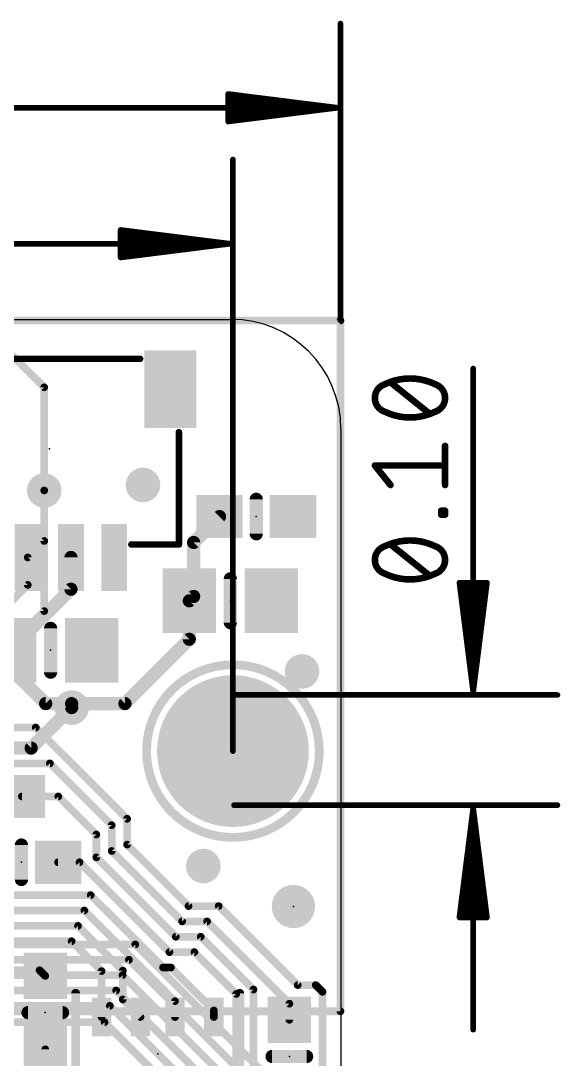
# Model space of a CAD drawing. Extents: x -9.9 to 44.1, y -5.1 to 53.3.
# Drawn here: x 31.59 to 44.08, y 28.86 to 52.92 of the extents above; entities that cross this region are included whole.
import ezdxf

# ---------------------------------------------------------------- set-up
doc = ezdxf.new("R2010")
doc.units = 0
for name, color, linetype in [('1', 12, 'CONTINUOUS'), ('16', 132, 'CONTINUOUS'), ('17', 110, 'CONTINUOUS'), ('18', 110, 'CONTINUOUS'), ('20', 53, 'CONTINUOUS'), ('21', 40, 'CONTINUOUS'), ('23', 40, 'CONTINUOUS'), ('31', 253, 'CONTINUOUS'), ('47', 253, 'CONTINUOUS')]:
    doc.layers.add(name, color=color, linetype=linetype)

# ---------------------------------------------------------------- blocks, each defined once
blk = doc.blocks.new('RECT')
blk.add_solid([(-0.5, -0.5), (0.5, -0.5), (-0.5, 0.5), (0.5, 0.5)])
blk = doc.blocks.new('PIE')
at = {"const_width": 0.5}
blk.add_lwpolyline([(0, -0.25, 1), (0, 0.25, 1), (0, -0.25)], format="xyb", dxfattribs=at)
blk = doc.blocks.new('ROUNDP')
at = {"const_width": 0.5}
blk.add_lwpolyline([(0, -0.25, 1), (0, 0.25, 1), (0, -0.25)], format="xyb", dxfattribs=at)
blk = doc.blocks.new('ROUNDV')
at = {"const_width": 0.5}
blk.add_lwpolyline([(0, -0.25, 1), (0, 0.25, 1), (0, -0.25)], format="xyb", dxfattribs=at)

msp = doc.modelspace()

# ---------------------------------------------------------------- linework, layer by layer
at = {"layer": '1'}
for points, const_width in [([(0, 45.974), (38.989, 45.974)], 0.1778), ([(38.989, 45.974), (38.989, 29.972)], 0.1778), ([(32.131, 44.4261), (31, 45.5571)], 0.1778), ([(32.131, 42.037), (32.131, 44.4261)], 0.1778), ([(32.131, 42.037), (32.131, 40.867)], 0.1778), ([(35.59, 40.8325), (36.19, 41.4325)], 0.3048), ([(31.75, 40.486), (32.131, 40.867)], 0.1778), ([(35.59, 40.8325), (35.59, 39.582)], 0.3048), ([(31.75, 40.486), (31.75, 39.85)], 0.1778), ([(32.75, 39.75), (32.75, 40.486)], 0.3048), ([(31.75, 39.85), (31.3, 39.4)], 0.1778), ([(32.75, 39.75), (31.335, 38.335)], 0.3048), ([(35.49, 39.482), (35.59, 39.582)], 0.3048), ([(35.49, 38.59), (35.49, 39.482)], 0.3048), ([(34, 37.1), (35.49, 38.59)], 0.3048), ([(32.164, 37.1), (31.329, 37.935)], 0.3048), ([(32.164, 37.1), (32.766, 37.1)], 0.3048), ([(32.766, 37.1), (34, 37.1)], 0.3048), ([(32.766, 37.0072), (32.766, 37.1)], 0.3048), ([(31.9346, 36.546), (31.0365, 36.546)], 0.1778), ([(34.0487, 34.4319), (31.9346, 36.546)], 0.1778), ([(28.5157, 35.7157), (32.262, 35.7157)], 0.1778), ([(32.262, 35.7157), (33.6931, 34.2846)], 0.1778), ([(32.4572, 34.949), (31.614, 34.949)], 0.1778), ([(33.3375, 34.0687), (32.4572, 34.949)], 0.1778), ([(34.0487, 33.8333), (34.0487, 34.4319)], 0.1778), ([(33.3375, 33.5387), (33.3375, 34.0687)], 0.1778), ([(33.6931, 34.2846), (33.6931, 33.686)], 0.1778), ([(35.4716, 32.4104), (34.0487, 33.8333)], 0.1778), ([(33.6931, 33.686), (35.3243, 32.0548)], 0.1778), ([(32.9483, 33.425), (32.4522, 33.425)], 0.1778), ([(35.0297, 31.3436), (32.9483, 33.425)], 0.1778), ([(35.177, 31.6992), (33.3375, 33.5387)], 0.1778), ([(30.0597, 32.663), (33.2074, 32.663)], 0.1778), ([(33.2074, 32.663), (34.8824, 30.988)], 0.1778), ([(36.1696, 32.4104), (35.4716, 32.4104)], 0.1778), ([(37.9998, 30.5802), (36.1696, 32.4104)], 0.1778), ([(29.9124, 32.3074), (33.0601, 32.3074)], 0.1778), ([(33.0601, 32.3074), (35.1585, 30.209)], 0.1778), ([(29.7651, 31.9518), (32.9128, 31.9518)], 0.1778), ([(32.9128, 31.9518), (33.9502, 30.9144)], 0.1778), ([(35.3243, 32.0548), (35.9012, 32.0548)], 0.1778), ([(35.9012, 32.0548), (37.8065, 30.1495)], 0.1778), ([(35.7539, 31.6992), (35.177, 31.6992)], 0.1778), ([(36.9763, 30.4768), (35.7539, 31.6992)], 0.1778), ([(29.6178, 31.5962), (32.7655, 31.5962)], 0.1778), ([(32.7655, 31.5962), (33.4585, 30.9032)], 0.1778), ([(35.6066, 31.3436), (35.0297, 31.3436)], 0.1778), ([(36.576, 30.3742), (35.6066, 31.3436)], 0.1778), ([(34.8824, 30.988), (35.0622, 30.988)], 0.1778), ([(35.0622, 30.988), (36.0585, 29.9917)], 0.1778), ([(29.7713, 30.9245), (32.0225, 30.9245)], 0.1778), ([(32.0225, 30.9245), (32.155, 30.792)], 0.1778), ([(33.4585, 30.9032), (33.4585, 29.8395)], 0.1778), ([(33.9502, 30.9144), (33.9502, 30.2478)], 0.1778), ([(36.9763, 26.7263), (36.9763, 30.4768)], 0.1778), ([(38.417, 30.5802), (37.9998, 30.5802)], 0.1778), ([(38.5732, 30.424), (38.417, 30.5802)], 0.1778), ([(33.9502, 30.2478), (34.3585, 29.8395)], 0.1778), ([(36.576, 27.5098), (36.576, 30.3742)], 0.1778), ([(38.5732, 27.5303), (38.5732, 30.424)], 0.1778), ([(35.1585, 30.209), (35.1585, 29.8395)], 0.1778), ([(36.0585, 29.9917), (36.0585, 29.8395)], 0.1778), ([(37.8065, 30.1495), (37.8065, 29.776)], 0.1778), ([(38.989, 29.972), (0, 29.972)], 0.1778), ([(32.155, 29.092), (32.155, 27.9825)], 0.1778)]:
    msp.add_lwpolyline(points, dxfattribs=dict(at, const_width=const_width))
for points, const_width in [([(39.0335, 45.974, 1), (38.9446, 45.974)], 0.0889), ([(38.989, 45.9296, 1), (38.989, 46.0185)], 0.0889), ([(32.1754, 44.4261, 1), (32.0866, 44.4261)], 0.0889), ([(32.0996, 44.3947, 1), (32.1624, 44.4575)], 0.0889), ([(32.1754, 42.037, 1), (32.0866, 42.037)], 0.0889), ([(32.0866, 42.037, 1), (32.1754, 42.037)], 0.0889), ([(36.2439, 41.3786, 1), (36.1361, 41.4864)], 0.1524), ([(32.0866, 40.867, 1), (32.1754, 40.867)], 0.0889), ([(32.1624, 40.8356, 1), (32.0996, 40.8984)], 0.0889), ([(35.6662, 40.8325, 1), (35.5138, 40.8325)], 0.1524), ([(35.5361, 40.8864, 1), (35.6439, 40.7786)], 0.1524), ([(31.7945, 40.486, 1), (31.7055, 40.486)], 0.0889), ([(31.7186, 40.5174, 1), (31.7814, 40.4546)], 0.0889), ([(32.8262, 40.486, 1), (32.6738, 40.486)], 0.1524), ([(31.7814, 39.8186, 1), (31.7186, 39.8814)], 0.0889), ([(31.7055, 39.85, 1), (31.7945, 39.85)], 0.0889), ([(32.6738, 39.75, 1), (32.8262, 39.75)], 0.1524), ([(32.8039, 39.6961, 1), (32.6961, 39.8039)], 0.1524), ([(35.6439, 39.5281, 1), (35.5361, 39.6359)], 0.1524), ([(35.5662, 39.482, 1), (35.4138, 39.482)], 0.1524), ([(35.4361, 39.5359, 1), (35.5439, 39.4281)], 0.1524), ([(35.5138, 39.582, 1), (35.6662, 39.582)], 0.1524), ([(35.5439, 38.5361, 1), (35.4361, 38.6439)], 0.1524), ([(35.4138, 38.59, 1), (35.5662, 38.59)], 0.1524), ([(32.164, 37.1762, 1), (32.164, 37.0238)], 0.1524), ([(32.1101, 37.0461, 1), (32.2179, 37.1539)], 0.1524), ([(32.766, 37.1762, 1), (32.766, 37.0238)], 0.1524), ([(32.8422, 37.1, 1), (32.6898, 37.1)], 0.1524), ([(32.6898, 37.0072, 1), (32.8422, 37.0072)], 0.1524), ([(32.766, 37.0238, 1), (32.766, 37.1762)], 0.1524), ([(33.9461, 37.1539, 1), (34.0539, 37.0461)], 0.1524), ([(34, 37.0238, 1), (34, 37.1762)], 0.1524), ([(31.966, 36.5774, 1), (31.9031, 36.5146)], 0.0889), ([(31.9346, 36.5016, 1), (31.9346, 36.5904)], 0.0889), ([(32.2934, 35.7471, 1), (32.2305, 35.6843)], 0.0889), ([(32.262, 35.6713, 1), (32.262, 35.7601)], 0.0889), ([(31.614, 34.9935, 1), (31.614, 34.9046)], 0.0889), ([(32.4886, 34.9804, 1), (32.4257, 34.9176)], 0.0889), ([(32.4572, 34.9046, 1), (32.4572, 34.9935)], 0.0889), ([(34.0932, 34.4319, 1), (34.0043, 34.4319)], 0.0889), ([(34.0173, 34.4004, 1), (34.0801, 34.4633)], 0.0889), ([(33.3819, 34.0687, 1), (33.2931, 34.0687)], 0.0889), ([(33.7375, 34.2846, 1), (33.6487, 34.2846)], 0.0889), ([(33.6617, 34.2531, 1), (33.7245, 34.316)], 0.0889), ([(33.3061, 34.0372, 1), (33.3689, 34.1001)], 0.0889), ([(34.0801, 33.8647, 1), (34.0173, 33.8018)], 0.0889), ([(33.7245, 33.7174, 1), (33.6617, 33.6545)], 0.0889), ([(33.6487, 33.686, 1), (33.7375, 33.686)], 0.0889), ([(34.0043, 33.8333, 1), (34.0932, 33.8333)], 0.0889), ([(32.4522, 33.4695, 1), (32.4522, 33.3806)], 0.0889), ([(32.9797, 33.4564, 1), (32.9168, 33.3936)], 0.0889), ([(32.9483, 33.3806, 1), (32.9483, 33.4695)], 0.0889), ([(33.3689, 33.5701, 1), (33.3061, 33.5072)], 0.0889), ([(33.2931, 33.5387, 1), (33.3819, 33.5387)], 0.0889), ([(33.2388, 32.6944, 1), (33.1759, 32.6316)], 0.0889), ([(33.2074, 32.6186, 1), (33.2074, 32.7075)], 0.0889), ([(35.4716, 32.4549, 1), (35.4716, 32.366)], 0.0889), ([(35.4401, 32.379, 1), (35.503, 32.4418)], 0.0889), ([(36.201, 32.4418, 1), (36.1382, 32.379)], 0.0889), ([(36.1696, 32.366, 1), (36.1696, 32.4549)], 0.0889), ([(33.0915, 32.3388, 1), (33.0286, 32.276)], 0.0889), ([(33.0601, 32.263, 1), (33.0601, 32.3518)], 0.0889), ([(32.9442, 31.9832, 1), (32.8813, 31.9204)], 0.0889), ([(32.9128, 31.9074, 1), (32.9128, 31.9963)], 0.0889), ([(35.3243, 32.0992, 1), (35.3243, 32.0104)], 0.0889), ([(35.2928, 32.0234, 1), (35.3557, 32.0862)], 0.0889), ([(35.9326, 32.0862, 1), (35.8697, 32.0234)], 0.0889), ([(35.9012, 32.0104, 1), (35.9012, 32.0992)], 0.0889), ([(35.177, 31.7437, 1), (35.177, 31.6547)], 0.0889), ([(35.1455, 31.6678, 1), (35.2084, 31.7306)], 0.0889), ([(35.7853, 31.7306, 1), (35.7224, 31.6678)], 0.0889), ([(35.7539, 31.6547, 1), (35.7539, 31.7437)], 0.0889), ([(32.7969, 31.6276, 1), (32.734, 31.5648)], 0.0889), ([(32.7655, 31.5518, 1), (32.7655, 31.6407)], 0.0889), ([(35.0297, 31.3881, 1), (35.0297, 31.2992)], 0.0889), ([(34.9982, 31.3122, 1), (35.0611, 31.375)], 0.0889), ([(35.638, 31.375, 1), (35.5751, 31.3122)], 0.0889), ([(35.6066, 31.2992, 1), (35.6066, 31.3881)], 0.0889), ([(34.8824, 31.0325, 1), (34.8824, 30.9436)], 0.0889), ([(34.8509, 30.9566, 1), (34.9138, 31.0194)], 0.0889), ([(35.0936, 31.0194, 1), (35.0307, 30.9566)], 0.0889), ([(35.0622, 30.9436, 1), (35.0622, 31.0325)], 0.0889), ([(32.0539, 30.9559, 1), (31.9911, 30.8931)], 0.0889), ([(32.0225, 30.8801, 1), (32.0225, 30.969)], 0.0889), ([(32.1236, 30.7606, 1), (32.1864, 30.8234)], 0.0889), ([(33.5029, 30.9032, 1), (33.4141, 30.9032)], 0.0889), ([(33.4271, 30.8717, 1), (33.4899, 30.9346)], 0.0889), ([(33.9947, 30.9144, 1), (33.9058, 30.9144)], 0.0889), ([(33.9188, 30.8829, 1), (33.9816, 30.9458)], 0.0889), ([(37.0207, 30.4768, 1), (36.9319, 30.4768)], 0.0889), ([(36.9449, 30.4453, 1), (37.0077, 30.5082)], 0.0889), ([(37.9998, 30.6247, 1), (37.9998, 30.5358)], 0.0889), ([(37.9684, 30.5488, 1), (38.0312, 30.6116)], 0.0889), ([(38.4484, 30.6116, 1), (38.3855, 30.5488)], 0.0889), ([(38.417, 30.5358, 1), (38.417, 30.6247)], 0.0889), ([(33.9816, 30.2792, 1), (33.9188, 30.2164)], 0.0889), ([(36.6204, 30.3742, 1), (36.5316, 30.3742)], 0.0889), ([(36.5446, 30.3427, 1), (36.6074, 30.4056)], 0.0889), ([(38.6176, 30.424, 1), (38.5288, 30.424)], 0.0889), ([(38.5418, 30.3925, 1), (38.6046, 30.4554)], 0.0889), ([(33.9058, 30.2478, 1), (33.9947, 30.2478)], 0.0889), ([(35.203, 30.209, 1), (35.1141, 30.209)], 0.0889), ([(35.1271, 30.1775, 1), (35.1899, 30.2404)], 0.0889), ([(36.1029, 29.9917, 1), (36.0141, 29.9917)], 0.0889), ([(37.8509, 30.1495, 1), (37.7621, 30.1495)], 0.0889), ([(37.7751, 30.118, 1), (37.8379, 30.1809)], 0.0889), ([(33.4141, 29.8395, 1), (33.5029, 29.8395)], 0.0889), ([(34.3271, 29.8081, 1), (34.3899, 29.8709)], 0.0889), ([(35.1141, 29.8395, 1), (35.203, 29.8395)], 0.0889), ([(36.0141, 29.8395, 1), (36.1029, 29.8395)], 0.0889), ([(36.0271, 29.9602, 1), (36.0899, 30.0231)], 0.0889), ([(38.9446, 29.972, 1), (39.0335, 29.972)], 0.0889), ([(38.989, 29.9276, 1), (38.989, 30.0165)], 0.0889), ([(37.7621, 29.776, 1), (37.8509, 29.776)], 0.0889), ([(32.1994, 29.092, 1), (32.1106, 29.092)], 0.0889)]:
    msp.add_lwpolyline(points, format="xyb", dxfattribs=dict(at, const_width=const_width))
at = {"layer": '16'}
for points, const_width in [([(0, 45.974), (38.989, 45.974)], 0.1778), ([(38.989, 45.974), (38.989, 29.972)], 0.1778), ([(32.131, 39.243), (32.131, 42.037)], 0.1778), ([(30.99, 38.102), (32.131, 39.243)], 0.1778), ([(31.8289, 36.07), (32.766, 37.0072)], 0.3048), ([(30.425, 36.07), (31.8289, 36.07)], 0.3048), ([(22.3646, 31.5214), (34.2391, 31.5214)], 0.1778), ([(34.2391, 31.5214), (37.3049, 28.4556)], 0.1778), ([(34.0918, 31.1658), (22.2173, 31.1658)], 0.1778), ([(37.1576, 28.1), (34.0918, 31.1658)], 0.1778), ([(22.07, 30.8102), (33.9445, 30.8102)], 0.1778), ([(37.0941, 27.6606), (33.9445, 30.8102)], 0.1778), ([(33.7972, 30.4546), (21.9227, 30.4546)], 0.1778), ([(36.9468, 27.305), (33.7972, 30.4546)], 0.1778), ([(30.0355, 30.099), (33.6499, 30.099)], 0.1778), ([(37.0091, 26.7399), (33.6499, 30.099)], 0.1778), ([(38.989, 29.972), (0, 29.972)], 0.1778), ([(33.528, 29.718), (21.6535, 29.718)], 0.1778), ([(36.8567, 26.3893), (33.528, 29.718)], 0.1778)]:
    msp.add_lwpolyline(points, dxfattribs=dict(at, const_width=const_width))
for points, const_width in [([(39.0335, 45.974, 1), (38.9446, 45.974)], 0.0889), ([(38.989, 45.9296, 1), (38.989, 46.0185)], 0.0889), ([(32.1754, 42.037, 1), (32.0866, 42.037)], 0.0889), ([(32.0866, 39.243, 1), (32.1754, 39.243)], 0.0889), ([(32.1624, 39.2116, 1), (32.0996, 39.2744)], 0.0889), ([(32.8199, 36.9533, 1), (32.7121, 37.061)], 0.1524), ([(31.775, 36.1239, 1), (31.8827, 36.0161)], 0.1524), ([(31.8289, 35.9938, 1), (31.8289, 36.1462)], 0.1524), ([(34.2705, 31.5528, 1), (34.2077, 31.49)], 0.0889), ([(34.2391, 31.4769, 1), (34.2391, 31.5659)], 0.0889), ([(34.1232, 31.1972, 1), (34.0604, 31.1344)], 0.0889), ([(34.0918, 31.1213, 1), (34.0918, 31.2103)], 0.0889), ([(33.9759, 30.8416, 1), (33.9131, 30.7788)], 0.0889), ([(33.9445, 30.7658, 1), (33.9445, 30.8547)], 0.0889), ([(33.8286, 30.486, 1), (33.7658, 30.4232)], 0.0889), ([(33.7972, 30.4102, 1), (33.7972, 30.4991)], 0.0889), ([(33.6813, 30.1304, 1), (33.6185, 30.0676)], 0.0889), ([(33.6499, 30.0545, 1), (33.6499, 30.1435)], 0.0889), ([(38.9446, 29.972, 1), (39.0335, 29.972)], 0.0889), ([(38.989, 29.9276, 1), (38.989, 30.0165)], 0.0889), ([(33.5594, 29.7494, 1), (33.4966, 29.6866)], 0.0889), ([(33.528, 29.6735, 1), (33.528, 29.7625)], 0.0889)]:
    msp.add_lwpolyline(points, format="xyb", dxfattribs=dict(at, const_width=const_width))
at = {"layer": '20'}
for p, q in [((2.54, 46), (36.46, 46)), ((39, 43.46), (39, -2.54))]:
    msp.add_line(p, q, dxfattribs=at)
msp.add_arc((36.46, 43.46), 2.54, 0, 90, dxfattribs=at)
at = {"layer": '21'}
for points, const_width in [([(34.35, 45.086), (30.15, 45.086)], 0.1524), ([(35.25, 43.386), (35.25, 40.786)], 0.1524), ([(37.04, 41.8325), (37.04, 41.0325)], 0.3048), ([(35.25, 40.786), (34.15, 40.786)], 0.1524), ([(36.44, 39.99), (36.44, 38.974)], 0.3048), ([(32.279, 38.843), (32.279, 37.827)], 0.3048), ([(31.6022, 33.825), (31.6022, 33.025)], 0.3048), ([(32.8585, 27.5895), (32.8585, 30.3895)], 0.2032), ([(36.6585, 30.3895), (36.6585, 27.5895)], 0.2032), ([(32.555, 29.942), (31.755, 29.942)], 0.3048), ([(38.2065, 28.926), (37.4065, 28.926)], 0.3048)]:
    msp.add_lwpolyline(points, dxfattribs=dict(at, const_width=const_width))
for points, const_width in [([(34.35, 45.0479, 1), (34.35, 45.1241)], 0.0762), ([(35.2881, 43.386, 1), (35.2119, 43.386)], 0.0762), ([(37.1162, 41.8325, 1), (36.9638, 41.8325)], 0.1524), ([(36.9638, 41.0325, 1), (37.1162, 41.0325)], 0.1524), ([(34.15, 40.8241, 1), (34.15, 40.7479)], 0.0762), ([(35.2119, 40.786, 1), (35.2881, 40.786)], 0.0762), ([(35.25, 40.7479, 1), (35.25, 40.8241)], 0.0762), ([(36.5162, 39.99, 1), (36.3638, 39.99)], 0.1524), ([(32.3552, 38.843, 1), (32.2028, 38.843)], 0.1524), ([(36.3638, 38.974, 1), (36.5162, 38.974)], 0.1524), ([(36.5, 34, 1), (36.5, 38, 1), (36.5, 34)], 0.2032), ([(32.2028, 37.827, 1), (32.3552, 37.827)], 0.1524), ([(31.6784, 33.825, 1), (31.526, 33.825)], 0.1524), ([(31.526, 33.025, 1), (31.6784, 33.025)], 0.1524), ([(32.9093, 30.3895, 1), (32.8077, 30.3895)], 0.1016), ([(36.7093, 30.3895, 1), (36.6077, 30.3895)], 0.1016), ([(31.755, 30.0182, 1), (31.755, 29.8658)], 0.1524), ([(32.555, 29.8658, 1), (32.555, 30.0182)], 0.1524), ([(37.4065, 29.0022, 1), (37.4065, 28.8498)], 0.1524), ([(38.2065, 28.8498, 1), (38.2065, 29.0022)], 0.1524)]:
    msp.add_lwpolyline(points, format="xyb", dxfattribs=dict(at, const_width=const_width))
at = {"layer": '23'}
for p in [(32.25, 43), (37.04, 41.4325), (36.44, 39.482), (32.279, 38.335), (36.5, 36), (31.6022, 33.425), (37.9, 32.4), (32.155, 29.942), (34.7585, 28.9895), (37.8065, 28.926)]:
    msp.add_point(p, dxfattribs=at)
at = {"layer": '47'}
for points, const_width in [([(38.989, 45.974), (38.989, 52.8516)], 0.13), ([(38.924, 50.9016), (36.389, 51.2208)], 0.13), ([(36.389, 51.2208), (36.389, 50.5824)], 0.13), ([(38.924, 50.9016), (36.389, 51.1616)], 0.13), ([(38.924, 50.9016), (36.389, 51.0316)], 0.13), ([(0.065, 50.9016), (38.924, 50.9016)], 0.13), ([(36.389, 50.5824), (38.924, 50.9016)], 0.13), ([(36.389, 50.7716), (38.924, 50.9016)], 0.13), ([(36.389, 50.6416), (38.924, 50.9016)], 0.13), ([(36.5, 36), (36.5, 49.702)], 0.13), ([(36.435, 47.752), (33.9, 48.0712)], 0.13), ([(33.9, 48.0712), (33.9, 47.4328)], 0.13), ([(36.435, 47.752), (33.9, 48.012)], 0.13), ([(36.435, 47.752), (33.9, 47.882)], 0.13), ([(2.565, 47.752), (36.435, 47.752)], 0.13), ([(33.9, 47.4328), (36.435, 47.752)], 0.13), ([(33.9, 47.622), (36.435, 47.752)], 0.13), ([(33.9, 47.492), (36.435, 47.752)], 0.13), ([(42.0624, 37.3649), (42.0624, 44.8627)], 0.13), ([(41.0505, 43.8179), (40.1473, 44.5404)], 0.1524), ([(41.4117, 42.1645), (41.4117, 43.0676)], 0.1524), ([(40.1473, 42.1645), (39.7861, 42.616)], 0.1524), ([(39.7861, 42.616), (41.4117, 42.616)], 0.1524), ([(41.3214, 41.4767), (41.3214, 41.567)], 0.1524), ([(41.3214, 41.567), (41.4117, 41.567)], 0.1524), ([(41.4117, 41.567), (41.4117, 41.4767)], 0.1524), ([(41.4117, 41.4767), (41.3214, 41.4767)], 0.1524), ([(41.0505, 40.0664), (40.1473, 40.7889)], 0.1524), ([(42.0624, 37.3649), (41.7432, 39.8999)], 0.13), ([(41.7432, 39.8999), (42.3816, 39.8999)], 0.13), ([(42.0624, 37.3649), (41.8024, 39.8999)], 0.13), ([(42.0624, 37.3649), (41.9324, 39.8999)], 0.13), ([(42.3816, 39.8999), (42.0624, 37.3649)], 0.13), ([(42.1924, 39.8999), (42.0624, 37.3649)], 0.13), ([(42.3224, 39.8999), (42.0624, 37.3649)], 0.13), ([(36.5252, 37.2999), (44.0124, 37.2999)], 0.13), ([(36.5252, 34.7472), (44.0124, 34.7472)], 0.13), ([(42.0624, 34.6822), (41.7432, 32.1472)], 0.13), ([(42.0624, 34.6822), (41.8024, 32.1472)], 0.13), ([(42.0624, 34.6822), (41.9324, 32.1472)], 0.13), ([(42.0624, 34.6822), (42.0624, 29.5472)], 0.13), ([(42.3816, 32.1472), (42.0624, 34.6822)], 0.13), ([(42.1924, 32.1472), (42.0624, 34.6822)], 0.13), ([(42.3224, 32.1472), (42.0624, 34.6822)], 0.13), ([(41.7432, 32.1472), (42.3816, 32.1472)], 0.13)]:
    msp.add_lwpolyline(points, dxfattribs=dict(at, const_width=const_width))
for points, const_width in [([(39.0215, 52.8516, 1), (38.9565, 52.8516)], 0.065), ([(36.3931, 51.2531, 1), (36.3849, 51.1886)], 0.065), ([(36.4215, 51.2208, 1), (36.3565, 51.2208)], 0.065), ([(36.3923, 51.1939, 1), (36.3857, 51.1293)], 0.065), ([(36.3907, 51.0641, 1), (36.3873, 50.9991)], 0.065), ([(36.3873, 50.8041, 1), (36.3907, 50.7391)], 0.065), ([(38.9281, 50.8694, 1), (38.9199, 50.9338)], 0.065), ([(38.9199, 50.8694, 1), (38.9281, 50.9338)], 0.065), ([(38.9273, 50.8693, 1), (38.9207, 50.9339)], 0.065), ([(38.9207, 50.8693, 1), (38.9273, 50.9339)], 0.065), ([(38.9223, 50.8691, 1), (38.9257, 50.9341)], 0.065), ([(38.9257, 50.8691, 1), (38.9223, 50.9341)], 0.065), ([(38.924, 50.8691, 1), (38.924, 50.9341)], 0.065), ([(36.3857, 50.6739, 1), (36.3923, 50.6093)], 0.065), ([(36.3849, 50.6146, 1), (36.3931, 50.5501)], 0.065), ([(36.3565, 50.5824, 1), (36.4215, 50.5824)], 0.065), ([(36.5325, 49.702, 1), (36.4675, 49.702)], 0.065), ([(33.9041, 48.1035, 1), (33.8959, 48.039)], 0.065), ([(33.9325, 48.0712, 1), (33.8675, 48.0712)], 0.065), ([(33.9033, 48.0443, 1), (33.8967, 47.9797)], 0.065), ([(33.9017, 47.9145, 1), (33.8983, 47.8495)], 0.065), ([(33.8983, 47.6545, 1), (33.9017, 47.5895)], 0.065), ([(36.4391, 47.7198, 1), (36.4309, 47.7842)], 0.065), ([(36.4309, 47.7198, 1), (36.4391, 47.7842)], 0.065), ([(36.4383, 47.7197, 1), (36.4317, 47.7843)], 0.065), ([(36.4317, 47.7197, 1), (36.4383, 47.7843)], 0.065), ([(36.4333, 47.7195, 1), (36.4367, 47.7845)], 0.065), ([(36.4367, 47.7195, 1), (36.4333, 47.7845)], 0.065), ([(36.435, 47.7195, 1), (36.435, 47.7845)], 0.065), ([(33.8967, 47.5243, 1), (33.9033, 47.4597)], 0.065), ([(33.8959, 47.465, 1), (33.9041, 47.4005)], 0.065), ([(33.8675, 47.4328, 1), (33.9325, 47.4328)], 0.065), ([(38.9565, 45.974, 1), (39.0215, 45.974)], 0.065), ([(42.0949, 44.8627, 1), (42.0299, 44.8627)], 0.065), ([(40.0119, 44.4952, 0.3205), (39.7861, 44.1791)], 0.1524), ([(40.5989, 44.6307, 0.1139), (40.0119, 44.4952)], 0.1524), ([(39.9952, 44.5295, 1), (40.0286, 44.461)], 0.0762), ([(40.0242, 44.4592, 1), (39.9995, 44.5313)], 0.0762), ([(40.1711, 44.5701, 1), (40.1235, 44.5106)], 0.0762), ([(41.1859, 44.4952, 0.1139), (40.5989, 44.6307)], 0.1524), ([(40.5989, 44.6688, 1), (40.5989, 44.5926)], 0.0762), ([(40.5989, 44.5926, 1), (40.5989, 44.6688)], 0.0762), ([(41.1983, 44.5313, 1), (41.1736, 44.4592)], 0.0762), ([(41.4117, 44.1791, 0.3205), (41.1859, 44.4952)], 0.1524), ([(41.1692, 44.461, 1), (41.2026, 44.5295)], 0.0762), ([(39.7861, 44.1791, 0.3205), (40.0119, 43.8631)], 0.1524), ([(39.8242, 44.1791, 1), (39.748, 44.1791)], 0.0762), ([(39.748, 44.1791, 1), (39.8242, 44.1791)], 0.0762), ([(41.1859, 43.8631, 0.3205), (41.4117, 44.1791)], 0.1524), ([(41.4498, 44.1791, 1), (41.3736, 44.1791)], 0.0762), ([(41.3736, 44.1791, 1), (41.4498, 44.1791)], 0.0762), ([(40.0119, 43.8631, 0.1139), (40.5989, 43.7276)], 0.1524), ([(40.0286, 43.8973, 1), (39.9952, 43.8288)], 0.0762), ([(39.9995, 43.827, 1), (40.0242, 43.8991)], 0.0762), ([(40.5989, 43.7276, 0.1139), (41.1859, 43.8631)], 0.1524), ([(40.5989, 43.7657, 1), (40.5989, 43.6895)], 0.0762), ([(40.5989, 43.6895, 1), (40.5989, 43.7657)], 0.0762), ([(41.0267, 43.7881, 1), (41.0743, 43.8477)], 0.0762), ([(41.1736, 43.8991, 1), (41.1983, 43.827)], 0.0762), ([(41.2026, 43.8288, 1), (41.1692, 43.8973)], 0.0762), ([(41.4498, 43.0676, 1), (41.3736, 43.0676)], 0.0762), ([(39.8159, 42.6398, 1), (39.7563, 42.5922)], 0.0762), ([(39.7861, 42.6541, 1), (39.7861, 42.5779)], 0.0762), ([(41.4117, 42.5779, 1), (41.4117, 42.6541)], 0.0762), ([(40.1176, 42.1407, 1), (40.1771, 42.1883)], 0.0762), ([(41.3736, 42.1645, 1), (41.4498, 42.1645)], 0.0762), ([(41.3595, 41.567, 1), (41.2833, 41.567)], 0.0762), ([(41.3214, 41.6051, 1), (41.3214, 41.5289)], 0.0762), ([(41.4498, 41.567, 1), (41.3736, 41.567)], 0.0762), ([(41.4117, 41.5289, 1), (41.4117, 41.6051)], 0.0762), ([(41.3214, 41.5148, 1), (41.3214, 41.4386)], 0.0762), ([(41.2833, 41.4767, 1), (41.3595, 41.4767)], 0.0762), ([(41.3736, 41.4767, 1), (41.4498, 41.4767)], 0.0762), ([(41.4117, 41.4386, 1), (41.4117, 41.5148)], 0.0762), ([(40.5989, 40.8792, 0.1139), (40.0119, 40.7437)], 0.1524), ([(41.1859, 40.7437, 0.1139), (40.5989, 40.8792)], 0.1524), ([(40.5989, 40.9173, 1), (40.5989, 40.8411)], 0.0762), ([(40.5989, 40.8411, 1), (40.5989, 40.9173)], 0.0762), ([(40.0119, 40.7437, 0.3205), (39.7861, 40.4277)], 0.1524), ([(39.9952, 40.778, 1), (40.0286, 40.7095)], 0.0762), ([(40.0242, 40.7077, 1), (39.9995, 40.7798)], 0.0762), ([(40.1711, 40.8187, 1), (40.1235, 40.7591)], 0.0762), ([(41.1983, 40.7798, 1), (41.1736, 40.7077)], 0.0762), ([(41.4117, 40.4277, 0.3205), (41.1859, 40.7437)], 0.1524), ([(41.1692, 40.7095, 1), (41.2026, 40.778)], 0.0762), ([(39.7861, 40.4277, 0.3205), (40.0119, 40.1116)], 0.1524), ([(39.8242, 40.4277, 1), (39.748, 40.4277)], 0.0762), ([(39.748, 40.4277, 1), (39.8242, 40.4277)], 0.0762), ([(41.1859, 40.1116, 0.3205), (41.4117, 40.4277)], 0.1524), ([(41.4498, 40.4277, 1), (41.3736, 40.4277)], 0.0762), ([(41.3736, 40.4277, 1), (41.4498, 40.4277)], 0.0762), ([(40.0119, 40.1116, 0.1139), (40.5989, 39.9761)], 0.1524), ([(40.0286, 40.1458, 1), (39.9952, 40.0773)], 0.0762), ([(39.9995, 40.0755, 1), (40.0242, 40.1476)], 0.0762), ([(40.5989, 39.9761, 0.1139), (41.1859, 40.1116)], 0.1524), ([(41.1736, 40.1476, 1), (41.1983, 40.0755)], 0.0762), ([(41.2026, 40.0773, 1), (41.1692, 40.1458)], 0.0762), ([(40.5989, 40.0142, 1), (40.5989, 39.938)], 0.0762), ([(40.5989, 39.938, 1), (40.5989, 40.0142)], 0.0762), ([(41.0267, 40.0367, 1), (41.0743, 40.0962)], 0.0762), ([(41.7754, 39.904, 1), (41.7109, 39.8958)], 0.065), ([(41.7432, 39.9324, 1), (41.7432, 39.8674)], 0.065), ([(41.8347, 39.9032, 1), (41.7701, 39.8966)], 0.065), ([(41.9649, 39.9016, 1), (41.8999, 39.8982)], 0.065), ([(42.2249, 39.8982, 1), (42.1599, 39.9016)], 0.065), ([(42.3547, 39.8966, 1), (42.2901, 39.9032)], 0.065), ([(42.4139, 39.8958, 1), (42.3494, 39.904)], 0.065), ([(42.3816, 39.8674, 1), (42.3816, 39.9324)], 0.065), ([(36.5252, 37.3324, 1), (36.5252, 37.2674)], 0.065), ([(42.0302, 37.369, 1), (42.0946, 37.3608)], 0.065), ([(42.0301, 37.3682, 1), (42.0947, 37.3616)], 0.065), ([(42.0299, 37.3632, 1), (42.0949, 37.3666)], 0.065), ([(42.0299, 37.3666, 1), (42.0949, 37.3632)], 0.065), ([(42.0299, 37.3649, 1), (42.0949, 37.3649)], 0.065), ([(42.0301, 37.3616, 1), (42.0947, 37.3682)], 0.065), ([(42.0302, 37.3608, 1), (42.0946, 37.369)], 0.065), ([(44.0124, 37.2674, 1), (44.0124, 37.3324)], 0.065), ([(36.4675, 36, 1), (36.5325, 36)], 0.065), ([(36.5252, 34.7797, 1), (36.5252, 34.7147)], 0.065), ([(42.0949, 34.6822, 1), (42.0299, 34.6822)], 0.065), ([(42.0946, 34.6863, 1), (42.0302, 34.6781)], 0.065), ([(42.0949, 34.6805, 1), (42.0299, 34.6839)], 0.065), ([(42.0949, 34.6839, 1), (42.0299, 34.6805)], 0.065), ([(42.0947, 34.6855, 1), (42.0301, 34.6789)], 0.065), ([(42.0947, 34.6789, 1), (42.0301, 34.6855)], 0.065), ([(42.0946, 34.6781, 1), (42.0302, 34.6863)], 0.065), ([(44.0124, 34.7147, 1), (44.0124, 34.7797)], 0.065), ([(41.7109, 32.1513, 1), (41.7754, 32.1431)], 0.065), ([(41.7432, 32.1797, 1), (41.7432, 32.1147)], 0.065), ([(41.7701, 32.1505, 1), (41.8347, 32.1439)], 0.065), ([(41.8999, 32.1489, 1), (41.9649, 32.1455)], 0.065), ([(42.1599, 32.1455, 1), (42.2249, 32.1489)], 0.065), ([(42.2901, 32.1439, 1), (42.3547, 32.1505)], 0.065), ([(42.3494, 32.1431, 1), (42.4139, 32.1513)], 0.065), ([(42.3816, 32.1147, 1), (42.3816, 32.1797)], 0.065), ([(42.0299, 29.5472, 1), (42.0949, 29.5472)], 0.065)]:
    msp.add_lwpolyline(points, format="xyb", dxfattribs=dict(at, const_width=const_width))

# ---------------------------------------------------------------- block references
at = {"layer": '1'}
for p, xscale, yscale, rotation in [((35.05, 44.386), 1.8, 1.2, 270), ((31.75, 40.486), 1.55, 0.6, 270), ((32.75, 40.486), 1.55, 0.6, 270), ((33.75, 40.486), 1.55, 0.6, 270), ((33.4585, 29.8395), 0.45, 0.9, 180), ((34.3585, 29.8395), 0.45, 0.9, 180), ((35.1585, 29.8395), 0.45, 0.9, 180), ((36.0585, 29.8395), 0.45, 0.9, 180)]:
    msp.add_blockref('RECT', p, dxfattribs=dict(at, xscale=xscale, yscale=yscale, rotation=rotation))
at = {"layer": '1', "xscale": 1.075}
for p in [(36.19, 41.4325), (37.89, 41.4325), (31.614, 34.949), (32.4522, 33.425)]:
    msp.add_blockref('RECT', p, dxfattribs=at)
at = {"layer": '1', "xscale": 1.24, "yscale": 1.5}
for p in [(35.49, 39.482), (37.39, 39.482), (31.329, 38.335), (33.229, 38.335)]:
    msp.add_blockref('RECT', p, dxfattribs=at)
at = {"layer": '1'}
msp.add_blockref('PIE', (37.9, 32.4), dxfattribs=at)
at = {"layer": '1', "xscale": 1.075, "rotation": 270}
for p in [(32.155, 30.792), (37.8065, 29.776), (32.155, 29.092)]:
    msp.add_blockref('RECT', p, dxfattribs=at)
at = {"layer": '17', "xscale": 3.516, "yscale": 3.516, "rotation": 180}
msp.add_blockref('ROUNDP', (36.5, 36), dxfattribs=at)
msp.add_blockref('ROUNDP', (36.5, 36), dxfattribs=at)
at = {"layer": '18', "xscale": 0.8001, "yscale": 0.8001}
for p in [(32.131, 42.037), (32.131, 42.037), (34.417, 42.164), (34.417, 42.164), (38.1, 37.846), (38.1, 37.846), (32.766, 37.0072), (32.766, 37.0072), (35.814, 33.3375), (35.814, 33.3375)]:
    msp.add_blockref('ROUNDV', p, dxfattribs=at)
at = {"layer": '31'}
for p, xscale, yscale, rotation in [((35.05, 44.386), 1.8, 1.2, 270), ((31.75, 40.486), 1.55, 0.6, 270), ((32.75, 40.486), 1.55, 0.6, 270), ((33.75, 40.486), 1.55, 0.6, 270), ((33.4585, 29.8395), 0.45, 0.9, 180), ((34.3585, 29.8395), 0.45, 0.9, 180), ((35.1585, 29.8395), 0.45, 0.9, 180), ((36.0585, 29.8395), 0.45, 0.9, 180)]:
    msp.add_blockref('RECT', p, dxfattribs=dict(at, xscale=xscale, yscale=yscale, rotation=rotation))
at = {"layer": '31', "xscale": 1.075}
for p in [(36.19, 41.4325), (37.89, 41.4325), (31.614, 34.949), (32.4522, 33.425)]:
    msp.add_blockref('RECT', p, dxfattribs=at)
at = {"layer": '31', "xscale": 1.24, "yscale": 1.5}
for p in [(35.49, 39.482), (37.39, 39.482), (31.329, 38.335), (33.229, 38.335)]:
    msp.add_blockref('RECT', p, dxfattribs=at)
at = {"layer": '31', "xscale": 1.075, "rotation": 270}
for p in [(32.155, 30.792), (37.8065, 29.776), (32.155, 29.092)]:
    msp.add_blockref('RECT', p, dxfattribs=at)

doc.saveas('drawing.dxf')
